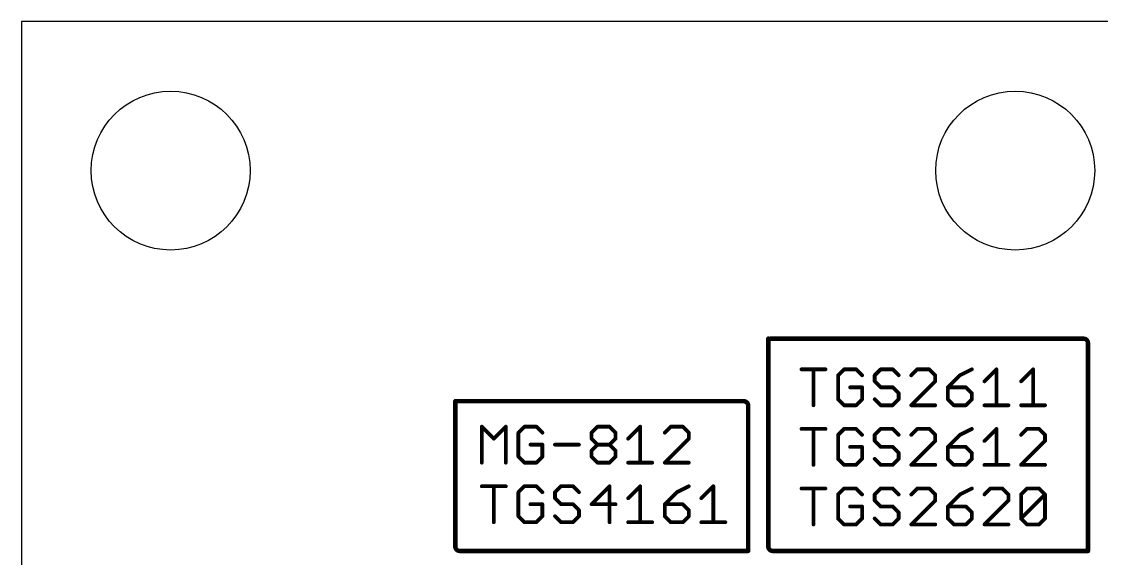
# Model space of a CAD drawing. Extents: x 0 to 2.95, y 0 to 1.57.
# Drawn here: x 0 to 0.856, y 1.149 to 1.575 of the extents above; entities that cross this region are included whole.
import ezdxf

# ---------------------------------------------------------------- set-up
doc = ezdxf.new("R2010")
doc.units = 0
doc.layers.add('20', color=7, linetype='CONTINUOUS')
doc.layers.add('51', color=253, linetype='CONTINUOUS')

msp = doc.modelspace()

# ---------------------------------------------------------------- linework, layer by layer
at = {"layer": '20'}
for p, q in [((2.952756, 1.574803), (0, 1.574803)), ((0, 1.574803), (0, 0))]:
    msp.add_line(p, q, dxfattribs=at)
for centre in [(0.11811, 1.456693), (0.787402, 1.456693)]:
    msp.add_circle(centre, 0.062992, dxfattribs=at)
at = {"layer": '51'}
for points, const_width in [([(0.591732, 1.158661), (0.591732, 1.323425)], 0.003543), ([(0.593504, 1.323425), (0.841535, 1.323425)], 0.003543), ([(0.845079, 1.319882), (0.845079, 1.155118)], 0.003543), ([(0.618035, 1.299115), (0.637049, 1.299115)], 0.003), ([(0.627542, 1.270594), (0.627542, 1.299115)], 0.003), ([(0.65179, 1.299115), (0.647037, 1.294361)], 0.003), ([(0.647037, 1.294361), (0.647037, 1.275348)], 0.003), ([(0.661297, 1.299115), (0.65179, 1.299115)], 0.003), ([(0.66605, 1.294361), (0.661297, 1.299115)], 0.003), ([(0.680791, 1.299115), (0.676038, 1.294361)], 0.003), ([(0.676038, 1.294361), (0.676038, 1.289608)], 0.003), ([(0.690298, 1.299115), (0.680791, 1.299115)], 0.003), ([(0.695051, 1.294361), (0.690298, 1.299115)], 0.003), ([(0.709792, 1.299115), (0.705039, 1.294361)], 0.003), ([(0.719299, 1.299115), (0.709792, 1.299115)], 0.003), ([(0.724052, 1.294361), (0.719299, 1.299115)], 0.003), ([(0.724052, 1.289608), (0.724052, 1.294361)], 0.003), ([(0.743547, 1.294361), (0.73404, 1.284855)], 0.003), ([(0.753053, 1.299115), (0.743547, 1.294361)], 0.003), ([(0.763041, 1.289608), (0.772548, 1.299115)], 0.003), ([(0.772548, 1.299115), (0.772548, 1.270594)], 0.003), ([(0.792042, 1.289608), (0.801549, 1.299115)], 0.003), ([(0.801549, 1.299115), (0.801549, 1.270594)], 0.003), ([(0.66605, 1.284855), (0.656543, 1.284855)], 0.003), ([(0.66605, 1.275348), (0.66605, 1.284855)], 0.003), ([(0.676038, 1.289608), (0.680791, 1.284855)], 0.003), ([(0.680791, 1.284855), (0.690298, 1.284855)], 0.003), ([(0.690298, 1.284855), (0.695051, 1.280101)], 0.003), ([(0.705039, 1.270594), (0.724052, 1.289608)], 0.003), ([(0.73404, 1.284855), (0.73404, 1.275348)], 0.003), ([(0.7483, 1.284855), (0.73404, 1.284855)], 0.003), ([(0.753053, 1.280101), (0.7483, 1.284855)], 0.003), ([(0.343701, 1.273819), (0.572244, 1.273819)], 0.003543), ([(0.343701, 1.158661), (0.343701, 1.273819)], 0.003543), ([(0.647037, 1.275348), (0.65179, 1.270594)], 0.003), ([(0.661297, 1.270594), (0.66605, 1.275348)], 0.003), ([(0.680791, 1.270594), (0.676038, 1.275348)], 0.003), ([(0.695051, 1.275348), (0.690298, 1.270594)], 0.003), ([(0.695051, 1.280101), (0.695051, 1.275348)], 0.003), ([(0.73404, 1.275348), (0.738793, 1.270594)], 0.003), ([(0.7483, 1.270594), (0.753053, 1.275348)], 0.003), ([(0.753053, 1.275348), (0.753053, 1.280101)], 0.003), ([(0.575787, 1.270276), (0.575787, 1.155118)], 0.003543), ([(0.65179, 1.270594), (0.661297, 1.270594)], 0.003), ([(0.690298, 1.270594), (0.680791, 1.270594)], 0.003), ([(0.724052, 1.270594), (0.705039, 1.270594)], 0.003), ([(0.738793, 1.270594), (0.7483, 1.270594)], 0.003), ([(0.763041, 1.270594), (0.782055, 1.270594)], 0.003), ([(0.792042, 1.270594), (0.811056, 1.270594)], 0.003), ([(0.364689, 1.225122), (0.364689, 1.253642)], 0.003), ([(0.364689, 1.253642), (0.374196, 1.244136)], 0.003), ([(0.374196, 1.244136), (0.383703, 1.253642)], 0.003), ([(0.383703, 1.253642), (0.383703, 1.225122)], 0.003), ([(0.398443, 1.253642), (0.39369, 1.248889)], 0.003), ([(0.39369, 1.248889), (0.39369, 1.229875)], 0.003), ([(0.40795, 1.253642), (0.398443, 1.253642)], 0.003), ([(0.412704, 1.248889), (0.40795, 1.253642)], 0.003), ([(0.451692, 1.248889), (0.456446, 1.253642)], 0.003), ([(0.451692, 1.244136), (0.451692, 1.248889)], 0.003), ([(0.456446, 1.253642), (0.465953, 1.253642)], 0.003), ([(0.465953, 1.253642), (0.470706, 1.248889)], 0.003), ([(0.470706, 1.248889), (0.470706, 1.244136)], 0.003), ([(0.480693, 1.244136), (0.4902, 1.253642)], 0.003), ([(0.4902, 1.253642), (0.4902, 1.225122)], 0.003), ([(0.514448, 1.253642), (0.509695, 1.248889)], 0.003), ([(0.523955, 1.253642), (0.514448, 1.253642)], 0.003), ([(0.528708, 1.248889), (0.523955, 1.253642)], 0.003), ([(0.528708, 1.244136), (0.528708, 1.248889)], 0.003), ([(0.618035, 1.251871), (0.637049, 1.251871)], 0.003), ([(0.627542, 1.22335), (0.627542, 1.251871)], 0.003), ([(0.65179, 1.251871), (0.647037, 1.247117)], 0.003), ([(0.661297, 1.251871), (0.65179, 1.251871)], 0.003), ([(0.66605, 1.247117), (0.661297, 1.251871)], 0.003), ([(0.680791, 1.251871), (0.676038, 1.247117)], 0.003), ([(0.690298, 1.251871), (0.680791, 1.251871)], 0.003), ([(0.695051, 1.247117), (0.690298, 1.251871)], 0.003), ([(0.709792, 1.251871), (0.705039, 1.247117)], 0.003), ([(0.719299, 1.251871), (0.709792, 1.251871)], 0.003), ([(0.724052, 1.247117), (0.719299, 1.251871)], 0.003), ([(0.753053, 1.251871), (0.743547, 1.247117)], 0.003), ([(0.763041, 1.242364), (0.772548, 1.251871)], 0.003), ([(0.772548, 1.251871), (0.772548, 1.22335)], 0.003), ([(0.796795, 1.251871), (0.792042, 1.247117)], 0.003), ([(0.806302, 1.251871), (0.796795, 1.251871)], 0.003), ([(0.811056, 1.247117), (0.806302, 1.251871)], 0.003), ([(0.412704, 1.239382), (0.403197, 1.239382)], 0.003), ([(0.412704, 1.229875), (0.412704, 1.239382)], 0.003), ([(0.422691, 1.239382), (0.441705, 1.239382)], 0.003), ([(0.456446, 1.239382), (0.451692, 1.244136)], 0.003), ([(0.451692, 1.234629), (0.456446, 1.239382)], 0.003), ([(0.456446, 1.239382), (0.465953, 1.239382)], 0.003), ([(0.470706, 1.244136), (0.465953, 1.239382)], 0.003), ([(0.465953, 1.239382), (0.470706, 1.234629)], 0.003), ([(0.509695, 1.225122), (0.528708, 1.244136)], 0.003), ([(0.647037, 1.247117), (0.647037, 1.228104)], 0.003), ([(0.676038, 1.247117), (0.676038, 1.242364)], 0.003), ([(0.676038, 1.242364), (0.680791, 1.237611)], 0.003), ([(0.705039, 1.22335), (0.724052, 1.242364)], 0.003), ([(0.724052, 1.242364), (0.724052, 1.247117)], 0.003), ([(0.743547, 1.247117), (0.73404, 1.237611)], 0.003), ([(0.792042, 1.22335), (0.811056, 1.242364)], 0.003), ([(0.811056, 1.242364), (0.811056, 1.247117)], 0.003), ([(0.451692, 1.229875), (0.451692, 1.234629)], 0.003), ([(0.470706, 1.234629), (0.470706, 1.229875)], 0.003), ([(0.66605, 1.237611), (0.656543, 1.237611)], 0.003), ([(0.66605, 1.228104), (0.66605, 1.237611)], 0.003), ([(0.680791, 1.237611), (0.690298, 1.237611)], 0.003), ([(0.690298, 1.237611), (0.695051, 1.232857)], 0.003), ([(0.695051, 1.232857), (0.695051, 1.228104)], 0.003), ([(0.73404, 1.237611), (0.73404, 1.228104)], 0.003), ([(0.7483, 1.237611), (0.73404, 1.237611)], 0.003), ([(0.753053, 1.232857), (0.7483, 1.237611)], 0.003), ([(0.753053, 1.228104), (0.753053, 1.232857)], 0.003), ([(0.39369, 1.229875), (0.398443, 1.225122)], 0.003), ([(0.398443, 1.225122), (0.40795, 1.225122)], 0.003), ([(0.40795, 1.225122), (0.412704, 1.229875)], 0.003), ([(0.456446, 1.225122), (0.451692, 1.229875)], 0.003), ([(0.465953, 1.225122), (0.456446, 1.225122)], 0.003), ([(0.470706, 1.229875), (0.465953, 1.225122)], 0.003), ([(0.480693, 1.225122), (0.499707, 1.225122)], 0.003), ([(0.528708, 1.225122), (0.509695, 1.225122)], 0.003), ([(0.647037, 1.228104), (0.65179, 1.22335)], 0.003), ([(0.65179, 1.22335), (0.661297, 1.22335)], 0.003), ([(0.661297, 1.22335), (0.66605, 1.228104)], 0.003), ([(0.680791, 1.22335), (0.676038, 1.228104)], 0.003), ([(0.690298, 1.22335), (0.680791, 1.22335)], 0.003), ([(0.695051, 1.228104), (0.690298, 1.22335)], 0.003), ([(0.724052, 1.22335), (0.705039, 1.22335)], 0.003), ([(0.73404, 1.228104), (0.738793, 1.22335)], 0.003), ([(0.738793, 1.22335), (0.7483, 1.22335)], 0.003), ([(0.7483, 1.22335), (0.753053, 1.228104)], 0.003), ([(0.763041, 1.22335), (0.782055, 1.22335)], 0.003), ([(0.811056, 1.22335), (0.792042, 1.22335)], 0.003), ([(0.364689, 1.206398), (0.383703, 1.206398)], 0.003), ([(0.374196, 1.177878), (0.374196, 1.206398)], 0.003), ([(0.398443, 1.206398), (0.39369, 1.201645)], 0.003), ([(0.40795, 1.206398), (0.398443, 1.206398)], 0.003), ([(0.412704, 1.201645), (0.40795, 1.206398)], 0.003), ([(0.427445, 1.206398), (0.422691, 1.201645)], 0.003), ([(0.436951, 1.206398), (0.427445, 1.206398)], 0.003), ([(0.441705, 1.201645), (0.436951, 1.206398)], 0.003), ([(0.465953, 1.206398), (0.451692, 1.192138)], 0.003), ([(0.465953, 1.177878), (0.465953, 1.206398)], 0.003), ([(0.480693, 1.196891), (0.4902, 1.206398)], 0.003), ([(0.4902, 1.206398), (0.4902, 1.177878)], 0.003), ([(0.528708, 1.206398), (0.519201, 1.201645)], 0.003), ([(0.538696, 1.196891), (0.548202, 1.206398)], 0.003), ([(0.548202, 1.206398), (0.548202, 1.177878)], 0.003), ([(0.39369, 1.201645), (0.39369, 1.182631)], 0.003), ([(0.422691, 1.201645), (0.422691, 1.196891)], 0.003), ([(0.422691, 1.196891), (0.427445, 1.192138)], 0.003), ([(0.519201, 1.201645), (0.509695, 1.192138)], 0.003), ([(0.618035, 1.204627), (0.637049, 1.204627)], 0.003), ([(0.627542, 1.176106), (0.627542, 1.204627)], 0.003), ([(0.65179, 1.204627), (0.647037, 1.199873)], 0.003), ([(0.647037, 1.199873), (0.647037, 1.18086)], 0.003), ([(0.661297, 1.204627), (0.65179, 1.204627)], 0.003), ([(0.66605, 1.199873), (0.661297, 1.204627)], 0.003), ([(0.680791, 1.204627), (0.676038, 1.199873)], 0.003), ([(0.676038, 1.199873), (0.676038, 1.19512)], 0.003), ([(0.690298, 1.204627), (0.680791, 1.204627)], 0.003), ([(0.695051, 1.199873), (0.690298, 1.204627)], 0.003), ([(0.709792, 1.204627), (0.705039, 1.199873)], 0.003), ([(0.719299, 1.204627), (0.709792, 1.204627)], 0.003), ([(0.724052, 1.199873), (0.719299, 1.204627)], 0.003), ([(0.724052, 1.19512), (0.724052, 1.199873)], 0.003), ([(0.743547, 1.199873), (0.73404, 1.190367)], 0.003), ([(0.753053, 1.204627), (0.743547, 1.199873)], 0.003), ([(0.767794, 1.204627), (0.763041, 1.199873)], 0.003), ([(0.777301, 1.204627), (0.767794, 1.204627)], 0.003), ([(0.782055, 1.199873), (0.777301, 1.204627)], 0.003), ([(0.782055, 1.19512), (0.782055, 1.199873)], 0.003), ([(0.792042, 1.199873), (0.796795, 1.204627)], 0.003), ([(0.792042, 1.18086), (0.792042, 1.199873)], 0.003), ([(0.792042, 1.18086), (0.811056, 1.199873)], 0.003), ([(0.796795, 1.204627), (0.806302, 1.204627)], 0.003), ([(0.806302, 1.204627), (0.811056, 1.199873)], 0.003), ([(0.811056, 1.199873), (0.811056, 1.18086)], 0.003), ([(0.412704, 1.192138), (0.403197, 1.192138)], 0.003), ([(0.412704, 1.182631), (0.412704, 1.192138)], 0.003), ([(0.427445, 1.192138), (0.436951, 1.192138)], 0.003), ([(0.436951, 1.192138), (0.441705, 1.187385)], 0.003), ([(0.451692, 1.192138), (0.470706, 1.192138)], 0.003), ([(0.509695, 1.192138), (0.509695, 1.182631)], 0.003), ([(0.523955, 1.192138), (0.509695, 1.192138)], 0.003), ([(0.528708, 1.187385), (0.523955, 1.192138)], 0.003), ([(0.66605, 1.190367), (0.656543, 1.190367)], 0.003), ([(0.66605, 1.18086), (0.66605, 1.190367)], 0.003), ([(0.676038, 1.19512), (0.680791, 1.190367)], 0.003), ([(0.680791, 1.190367), (0.690298, 1.190367)], 0.003), ([(0.690298, 1.190367), (0.695051, 1.185613)], 0.003), ([(0.705039, 1.176106), (0.724052, 1.19512)], 0.003), ([(0.73404, 1.190367), (0.73404, 1.18086)], 0.003), ([(0.7483, 1.190367), (0.73404, 1.190367)], 0.003), ([(0.753053, 1.185613), (0.7483, 1.190367)], 0.003), ([(0.763041, 1.176106), (0.782055, 1.19512)], 0.003), ([(0.39369, 1.182631), (0.398443, 1.177878)], 0.003), ([(0.40795, 1.177878), (0.412704, 1.182631)], 0.003), ([(0.427445, 1.177878), (0.422691, 1.182631)], 0.003), ([(0.441705, 1.182631), (0.436951, 1.177878)], 0.003), ([(0.441705, 1.187385), (0.441705, 1.182631)], 0.003), ([(0.509695, 1.182631), (0.514448, 1.177878)], 0.003), ([(0.523955, 1.177878), (0.528708, 1.182631)], 0.003), ([(0.528708, 1.182631), (0.528708, 1.187385)], 0.003), ([(0.647037, 1.18086), (0.65179, 1.176106)], 0.003), ([(0.661297, 1.176106), (0.66605, 1.18086)], 0.003), ([(0.680791, 1.176106), (0.676038, 1.18086)], 0.003), ([(0.695051, 1.18086), (0.690298, 1.176106)], 0.003), ([(0.695051, 1.185613), (0.695051, 1.18086)], 0.003), ([(0.73404, 1.18086), (0.738793, 1.176106)], 0.003), ([(0.7483, 1.176106), (0.753053, 1.18086)], 0.003), ([(0.753053, 1.18086), (0.753053, 1.185613)], 0.003), ([(0.796795, 1.176106), (0.792042, 1.18086)], 0.003), ([(0.811056, 1.18086), (0.806302, 1.176106)], 0.003), ([(0.398443, 1.177878), (0.40795, 1.177878)], 0.003), ([(0.436951, 1.177878), (0.427445, 1.177878)], 0.003), ([(0.480693, 1.177878), (0.499707, 1.177878)], 0.003), ([(0.514448, 1.177878), (0.523955, 1.177878)], 0.003), ([(0.538696, 1.177878), (0.557709, 1.177878)], 0.003), ([(0.65179, 1.176106), (0.661297, 1.176106)], 0.003), ([(0.690298, 1.176106), (0.680791, 1.176106)], 0.003), ([(0.724052, 1.176106), (0.705039, 1.176106)], 0.003), ([(0.738793, 1.176106), (0.7483, 1.176106)], 0.003), ([(0.782055, 1.176106), (0.763041, 1.176106)], 0.003), ([(0.806302, 1.176106), (0.796795, 1.176106)], 0.003), ([(0.575787, 1.155118), (0.347244, 1.155118)], 0.003543), ([(0.845079, 1.155118), (0.595276, 1.155118)], 0.003543)]:
    msp.add_lwpolyline(points, dxfattribs=dict(at, const_width=const_width))
for points, const_width in [([(0.592618, 1.323425, 1), (0.590846, 1.323425)], 0.001772), ([(0.593504, 1.324311, 1), (0.593504, 1.322539)], 0.001772), ([(0.845079, 1.319882, 0.414214), (0.841535, 1.323425)], 0.003543), ([(0.841535, 1.324311, 1), (0.841535, 1.322539)], 0.001772), ([(0.841535, 1.322539, 1), (0.841535, 1.324311)], 0.001772), ([(0.845965, 1.319882, 1), (0.844193, 1.319882)], 0.001772), ([(0.844193, 1.319882, 1), (0.845965, 1.319882)], 0.001772), ([(0.618035, 1.299865, 1), (0.618035, 1.298365)], 0.0015), ([(0.628292, 1.299115, 1), (0.626792, 1.299115)], 0.0015), ([(0.637049, 1.298365, 1), (0.637049, 1.299865)], 0.0015), ([(0.646506, 1.294892, 1), (0.647567, 1.293831)], 0.0015), ([(0.647787, 1.294361, 1), (0.646287, 1.294361)], 0.0015), ([(0.65179, 1.299865, 1), (0.65179, 1.298365)], 0.0015), ([(0.65232, 1.298585, 1), (0.65126, 1.299645)], 0.0015), ([(0.661827, 1.299645, 1), (0.660766, 1.298585)], 0.0015), ([(0.661297, 1.298365, 1), (0.661297, 1.299865)], 0.0015), ([(0.66552, 1.293831, 1), (0.66658, 1.294892)], 0.0015), ([(0.675507, 1.294892, 1), (0.676568, 1.293831)], 0.0015), ([(0.676788, 1.294361, 1), (0.675288, 1.294361)], 0.0015), ([(0.680791, 1.299865, 1), (0.680791, 1.298365)], 0.0015), ([(0.681321, 1.298585, 1), (0.680261, 1.299645)], 0.0015), ([(0.690828, 1.299645, 1), (0.689768, 1.298585)], 0.0015), ([(0.690298, 1.298365, 1), (0.690298, 1.299865)], 0.0015), ([(0.694521, 1.293831, 1), (0.695582, 1.294892)], 0.0015), ([(0.704508, 1.294892, 1), (0.705569, 1.293831)], 0.0015), ([(0.709792, 1.299865, 1), (0.709792, 1.298365)], 0.0015), ([(0.710322, 1.298585, 1), (0.709262, 1.299645)], 0.0015), ([(0.719829, 1.299645, 1), (0.718769, 1.298585)], 0.0015), ([(0.719299, 1.298365, 1), (0.719299, 1.299865)], 0.0015), ([(0.724802, 1.294361, 1), (0.723302, 1.294361)], 0.0015), ([(0.723522, 1.293831, 1), (0.724583, 1.294892)], 0.0015), ([(0.743211, 1.295032, 1), (0.743882, 1.293691)], 0.0015), ([(0.744077, 1.293831, 1), (0.743016, 1.294892)], 0.0015), ([(0.753389, 1.298444, 1), (0.752718, 1.299786)], 0.0015), ([(0.773298, 1.299115, 1), (0.771798, 1.299115)], 0.0015), ([(0.773078, 1.298585, 1), (0.772017, 1.299645)], 0.0015), ([(0.802299, 1.299115, 1), (0.800799, 1.299115)], 0.0015), ([(0.802079, 1.298585, 1), (0.801019, 1.299645)], 0.0015), ([(0.656543, 1.285605, 1), (0.656543, 1.284105)], 0.0015), ([(0.6668, 1.284855, 1), (0.6653, 1.284855)], 0.0015), ([(0.66605, 1.284105, 1), (0.66605, 1.285605)], 0.0015), ([(0.676568, 1.290138, 1), (0.675507, 1.289078)], 0.0015), ([(0.675288, 1.289608, 1), (0.676788, 1.289608)], 0.0015), ([(0.680791, 1.285605, 1), (0.680791, 1.284105)], 0.0015), ([(0.680261, 1.284324, 1), (0.681321, 1.285385)], 0.0015), ([(0.690828, 1.285385, 1), (0.689768, 1.284324)], 0.0015), ([(0.690298, 1.284105, 1), (0.690298, 1.285605)], 0.0015), ([(0.723302, 1.289608, 1), (0.724802, 1.289608)], 0.0015), ([(0.724583, 1.289078, 1), (0.723522, 1.290138)], 0.0015), ([(0.73479, 1.284855, 1), (0.73329, 1.284855)], 0.0015), ([(0.73404, 1.285605, 1), (0.73404, 1.284105)], 0.0015), ([(0.73351, 1.285385, 1), (0.73457, 1.284324)], 0.0015), ([(0.74883, 1.285385, 1), (0.74777, 1.284324)], 0.0015), ([(0.7483, 1.284105, 1), (0.7483, 1.285605)], 0.0015), ([(0.762511, 1.290138, 1), (0.763571, 1.289078)], 0.0015), ([(0.791512, 1.290138, 1), (0.792572, 1.289078)], 0.0015), ([(0.343701, 1.274705, 1), (0.343701, 1.272933)], 0.001772), ([(0.344587, 1.273819, 1), (0.342815, 1.273819)], 0.001772), ([(0.575787, 1.270276, 0.414214), (0.572244, 1.273819)], 0.003543), ([(0.572244, 1.274705, 1), (0.572244, 1.272933)], 0.001772), ([(0.572244, 1.272933, 1), (0.572244, 1.274705)], 0.001772), ([(0.647567, 1.275878, 1), (0.646506, 1.274817)], 0.0015), ([(0.646287, 1.275348, 1), (0.647787, 1.275348)], 0.0015), ([(0.6653, 1.275348, 1), (0.6668, 1.275348)], 0.0015), ([(0.66658, 1.274817, 1), (0.66552, 1.275878)], 0.0015), ([(0.676568, 1.275878, 1), (0.675507, 1.274817)], 0.0015), ([(0.695801, 1.280101, 1), (0.694301, 1.280101)], 0.0015), ([(0.694301, 1.275348, 1), (0.695801, 1.275348)], 0.0015), ([(0.694521, 1.279571, 1), (0.695582, 1.280632)], 0.0015), ([(0.695582, 1.274817, 1), (0.694521, 1.275878)], 0.0015), ([(0.73457, 1.275878, 1), (0.73351, 1.274817)], 0.0015), ([(0.73329, 1.275348, 1), (0.73479, 1.275348)], 0.0015), ([(0.753803, 1.280101, 1), (0.752303, 1.280101)], 0.0015), ([(0.752303, 1.275348, 1), (0.753803, 1.275348)], 0.0015), ([(0.752523, 1.279571, 1), (0.753584, 1.280632)], 0.0015), ([(0.753584, 1.274817, 1), (0.752523, 1.275878)], 0.0015), ([(0.576673, 1.270276, 1), (0.574902, 1.270276)], 0.001772), ([(0.574902, 1.270276, 1), (0.576673, 1.270276)], 0.001772), ([(0.626792, 1.270594, 1), (0.628292, 1.270594)], 0.0015), ([(0.65179, 1.271344, 1), (0.65179, 1.269844)], 0.0015), ([(0.65126, 1.270064, 1), (0.65232, 1.271125)], 0.0015), ([(0.660766, 1.271125, 1), (0.661827, 1.270064)], 0.0015), ([(0.661297, 1.269844, 1), (0.661297, 1.271344)], 0.0015), ([(0.680791, 1.271344, 1), (0.680791, 1.269844)], 0.0015), ([(0.680261, 1.270064, 1), (0.681321, 1.271125)], 0.0015), ([(0.689768, 1.271125, 1), (0.690828, 1.270064)], 0.0015), ([(0.690298, 1.269844, 1), (0.690298, 1.271344)], 0.0015), ([(0.704508, 1.271125, 1), (0.705569, 1.270064)], 0.0015), ([(0.705039, 1.271344, 1), (0.705039, 1.269844)], 0.0015), ([(0.724052, 1.269844, 1), (0.724052, 1.271344)], 0.0015), ([(0.738793, 1.271344, 1), (0.738793, 1.269844)], 0.0015), ([(0.738263, 1.270064, 1), (0.739324, 1.271125)], 0.0015), ([(0.74777, 1.271125, 1), (0.74883, 1.270064)], 0.0015), ([(0.7483, 1.269844, 1), (0.7483, 1.271344)], 0.0015), ([(0.763041, 1.271344, 1), (0.763041, 1.269844)], 0.0015), ([(0.771798, 1.270594, 1), (0.773298, 1.270594)], 0.0015), ([(0.782055, 1.269844, 1), (0.782055, 1.271344)], 0.0015), ([(0.792042, 1.271344, 1), (0.792042, 1.269844)], 0.0015), ([(0.800799, 1.270594, 1), (0.802299, 1.270594)], 0.0015), ([(0.811056, 1.269844, 1), (0.811056, 1.271344)], 0.0015), ([(0.365439, 1.253642, 1), (0.363939, 1.253642)], 0.0015), ([(0.365219, 1.254173, 1), (0.364159, 1.253112)], 0.0015), ([(0.384453, 1.253642, 1), (0.382953, 1.253642)], 0.0015), ([(0.384233, 1.253112, 1), (0.383172, 1.254173)], 0.0015), ([(0.39444, 1.248889, 1), (0.39294, 1.248889)], 0.0015), ([(0.39316, 1.249419, 1), (0.39422, 1.248359)], 0.0015), ([(0.398443, 1.254392, 1), (0.398443, 1.252892)], 0.0015), ([(0.398974, 1.253112, 1), (0.397913, 1.254173)], 0.0015), ([(0.408481, 1.254173, 1), (0.40742, 1.253112)], 0.0015), ([(0.40795, 1.252892, 1), (0.40795, 1.254392)], 0.0015), ([(0.412173, 1.248359, 1), (0.413234, 1.249419)], 0.0015), ([(0.452442, 1.248889, 1), (0.450942, 1.248889)], 0.0015), ([(0.451162, 1.249419, 1), (0.452223, 1.248359)], 0.0015), ([(0.456446, 1.254392, 1), (0.456446, 1.252892)], 0.0015), ([(0.456976, 1.253112, 1), (0.455915, 1.254173)], 0.0015), ([(0.466483, 1.254173, 1), (0.465422, 1.253112)], 0.0015), ([(0.465953, 1.252892, 1), (0.465953, 1.254392)], 0.0015), ([(0.471456, 1.248889, 1), (0.469956, 1.248889)], 0.0015), ([(0.470175, 1.248359, 1), (0.471236, 1.249419)], 0.0015), ([(0.49095, 1.253642, 1), (0.48945, 1.253642)], 0.0015), ([(0.490731, 1.253112, 1), (0.48967, 1.254173)], 0.0015), ([(0.509164, 1.249419, 1), (0.510225, 1.248359)], 0.0015), ([(0.514448, 1.254392, 1), (0.514448, 1.252892)], 0.0015), ([(0.514978, 1.253112, 1), (0.513917, 1.254173)], 0.0015), ([(0.524485, 1.254173, 1), (0.523424, 1.253112)], 0.0015), ([(0.523955, 1.252892, 1), (0.523955, 1.254392)], 0.0015), ([(0.529458, 1.248889, 1), (0.527958, 1.248889)], 0.0015), ([(0.528178, 1.248359, 1), (0.529238, 1.249419)], 0.0015), ([(0.618035, 1.252621, 1), (0.618035, 1.251121)], 0.0015), ([(0.628292, 1.251871, 1), (0.626792, 1.251871)], 0.0015), ([(0.637049, 1.251121, 1), (0.637049, 1.252621)], 0.0015), ([(0.65179, 1.252621, 1), (0.65179, 1.251121)], 0.0015), ([(0.65232, 1.25134, 1), (0.65126, 1.252401)], 0.0015), ([(0.661827, 1.252401, 1), (0.660766, 1.25134)], 0.0015), ([(0.661297, 1.251121, 1), (0.661297, 1.252621)], 0.0015), ([(0.680791, 1.252621, 1), (0.680791, 1.251121)], 0.0015), ([(0.681321, 1.25134, 1), (0.680261, 1.252401)], 0.0015), ([(0.690828, 1.252401, 1), (0.689768, 1.25134)], 0.0015), ([(0.690298, 1.251121, 1), (0.690298, 1.252621)], 0.0015), ([(0.709792, 1.252621, 1), (0.709792, 1.251121)], 0.0015), ([(0.710322, 1.25134, 1), (0.709262, 1.252401)], 0.0015), ([(0.719829, 1.252401, 1), (0.718769, 1.25134)], 0.0015), ([(0.719299, 1.251121, 1), (0.719299, 1.252621)], 0.0015), ([(0.753389, 1.2512, 1), (0.752718, 1.252542)], 0.0015), ([(0.773298, 1.251871, 1), (0.771798, 1.251871)], 0.0015), ([(0.773078, 1.25134, 1), (0.772017, 1.252401)], 0.0015), ([(0.796795, 1.252621, 1), (0.796795, 1.251121)], 0.0015), ([(0.797326, 1.25134, 1), (0.796265, 1.252401)], 0.0015), ([(0.806833, 1.252401, 1), (0.805772, 1.25134)], 0.0015), ([(0.806302, 1.251121, 1), (0.806302, 1.252621)], 0.0015), ([(0.373665, 1.244666, 1), (0.374726, 1.243605)], 0.0015), ([(0.373665, 1.243605, 1), (0.374726, 1.244666)], 0.0015), ([(0.403197, 1.240132, 1), (0.403197, 1.238632)], 0.0015), ([(0.413454, 1.239382, 1), (0.411954, 1.239382)], 0.0015), ([(0.412704, 1.238632, 1), (0.412704, 1.240132)], 0.0015), ([(0.422691, 1.240132, 1), (0.422691, 1.238632)], 0.0015), ([(0.441705, 1.238632, 1), (0.441705, 1.240132)], 0.0015), ([(0.452223, 1.244666, 1), (0.451162, 1.243605)], 0.0015), ([(0.450942, 1.244136, 1), (0.452442, 1.244136)], 0.0015), ([(0.456446, 1.240132, 1), (0.456446, 1.238632)], 0.0015), ([(0.456976, 1.238852, 1), (0.455915, 1.239913)], 0.0015), ([(0.466483, 1.239913, 1), (0.465422, 1.238852)], 0.0015), ([(0.465953, 1.238632, 1), (0.465953, 1.240132)], 0.0015), ([(0.469956, 1.244136, 1), (0.471456, 1.244136)], 0.0015), ([(0.471236, 1.243605, 1), (0.470176, 1.244666)], 0.0015), ([(0.480163, 1.244666, 1), (0.481224, 1.243605)], 0.0015), ([(0.527958, 1.244136, 1), (0.529458, 1.244136)], 0.0015), ([(0.529238, 1.243605, 1), (0.528178, 1.244666)], 0.0015), ([(0.646506, 1.247648, 1), (0.647567, 1.246587)], 0.0015), ([(0.647787, 1.247117, 1), (0.646287, 1.247117)], 0.0015), ([(0.66552, 1.246587, 1), (0.66658, 1.247648)], 0.0015), ([(0.675507, 1.247648, 1), (0.676568, 1.246587)], 0.0015), ([(0.676788, 1.247117, 1), (0.675288, 1.247117)], 0.0015), ([(0.676568, 1.242894, 1), (0.675507, 1.241834)], 0.0015), ([(0.675288, 1.242364, 1), (0.676788, 1.242364)], 0.0015), ([(0.694521, 1.246587, 1), (0.695582, 1.247648)], 0.0015), ([(0.704508, 1.247648, 1), (0.705569, 1.246587)], 0.0015), ([(0.724802, 1.247117, 1), (0.723302, 1.247117)], 0.0015), ([(0.723302, 1.242364, 1), (0.724802, 1.242364)], 0.0015), ([(0.723522, 1.246587, 1), (0.724583, 1.247648)], 0.0015), ([(0.724583, 1.241834, 1), (0.723522, 1.242894)], 0.0015), ([(0.743211, 1.247788, 1), (0.743882, 1.246447)], 0.0015), ([(0.744077, 1.246587, 1), (0.743016, 1.247648)], 0.0015), ([(0.762511, 1.242894, 1), (0.763571, 1.241834)], 0.0015), ([(0.791512, 1.247648, 1), (0.792572, 1.246587)], 0.0015), ([(0.811806, 1.247117, 1), (0.810306, 1.247117)], 0.0015), ([(0.810306, 1.242364, 1), (0.811806, 1.242364)], 0.0015), ([(0.810525, 1.246587, 1), (0.811586, 1.247648)], 0.0015), ([(0.811586, 1.241834, 1), (0.810525, 1.242894)], 0.0015), ([(0.452442, 1.234629, 1), (0.450942, 1.234629)], 0.0015), ([(0.451162, 1.235159, 1), (0.452223, 1.234098)], 0.0015), ([(0.455915, 1.238852, 1), (0.456976, 1.239913)], 0.0015), ([(0.465422, 1.239913, 1), (0.466483, 1.238852)], 0.0015), ([(0.471456, 1.234629, 1), (0.469956, 1.234629)], 0.0015), ([(0.470175, 1.234098, 1), (0.471236, 1.235159)], 0.0015), ([(0.656543, 1.238361, 1), (0.656543, 1.236861)], 0.0015), ([(0.6668, 1.237611, 1), (0.6653, 1.237611)], 0.0015), ([(0.66605, 1.236861, 1), (0.66605, 1.238361)], 0.0015), ([(0.680791, 1.238361, 1), (0.680791, 1.236861)], 0.0015), ([(0.680261, 1.23708, 1), (0.681321, 1.238141)], 0.0015), ([(0.690828, 1.238141, 1), (0.689768, 1.23708)], 0.0015), ([(0.690298, 1.236861, 1), (0.690298, 1.238361)], 0.0015), ([(0.695801, 1.232857, 1), (0.694301, 1.232857)], 0.0015), ([(0.694521, 1.232327, 1), (0.695582, 1.233387)], 0.0015), ([(0.73479, 1.237611, 1), (0.73329, 1.237611)], 0.0015), ([(0.73404, 1.238361, 1), (0.73404, 1.236861)], 0.0015), ([(0.73351, 1.238141, 1), (0.73457, 1.23708)], 0.0015), ([(0.74883, 1.238141, 1), (0.74777, 1.23708)], 0.0015), ([(0.7483, 1.236861, 1), (0.7483, 1.238361)], 0.0015), ([(0.753803, 1.232857, 1), (0.752303, 1.232857)], 0.0015), ([(0.752523, 1.232327, 1), (0.753584, 1.233387)], 0.0015), ([(0.363939, 1.225122, 1), (0.365439, 1.225122)], 0.0015), ([(0.382953, 1.225122, 1), (0.384453, 1.225122)], 0.0015), ([(0.39422, 1.230406, 1), (0.39316, 1.229345)], 0.0015), ([(0.39294, 1.229875, 1), (0.39444, 1.229875)], 0.0015), ([(0.398443, 1.225872, 1), (0.398443, 1.224372)], 0.0015), ([(0.397913, 1.224592, 1), (0.398974, 1.225652)], 0.0015), ([(0.40742, 1.225652, 1), (0.408481, 1.224592)], 0.0015), ([(0.40795, 1.224372, 1), (0.40795, 1.225872)], 0.0015), ([(0.411954, 1.229875, 1), (0.413454, 1.229875)], 0.0015), ([(0.413234, 1.229345, 1), (0.412173, 1.230406)], 0.0015), ([(0.452223, 1.230406, 1), (0.451162, 1.229345)], 0.0015), ([(0.450942, 1.229875, 1), (0.452442, 1.229875)], 0.0015), ([(0.456446, 1.225872, 1), (0.456446, 1.224372)], 0.0015), ([(0.455915, 1.224592, 1), (0.456976, 1.225652)], 0.0015), ([(0.465422, 1.225652, 1), (0.466483, 1.224592)], 0.0015), ([(0.465953, 1.224372, 1), (0.465953, 1.225872)], 0.0015), ([(0.469956, 1.229875, 1), (0.471456, 1.229875)], 0.0015), ([(0.471236, 1.229345, 1), (0.470176, 1.230406)], 0.0015), ([(0.480693, 1.225872, 1), (0.480693, 1.224372)], 0.0015), ([(0.48945, 1.225122, 1), (0.49095, 1.225122)], 0.0015), ([(0.499707, 1.224372, 1), (0.499707, 1.225872)], 0.0015), ([(0.509695, 1.225872, 1), (0.509695, 1.224372)], 0.0015), ([(0.509164, 1.225652, 1), (0.510225, 1.224592)], 0.0015), ([(0.528708, 1.224372, 1), (0.528708, 1.225872)], 0.0015), ([(0.626792, 1.22335, 1), (0.628292, 1.22335)], 0.0015), ([(0.647567, 1.228634, 1), (0.646506, 1.227573)], 0.0015), ([(0.646287, 1.228104, 1), (0.647787, 1.228104)], 0.0015), ([(0.65179, 1.2241, 1), (0.65179, 1.2226)], 0.0015), ([(0.65126, 1.22282, 1), (0.65232, 1.223881)], 0.0015), ([(0.660766, 1.223881, 1), (0.661827, 1.22282)], 0.0015), ([(0.661297, 1.2226, 1), (0.661297, 1.2241)], 0.0015), ([(0.6653, 1.228104, 1), (0.6668, 1.228104)], 0.0015), ([(0.66658, 1.227573, 1), (0.66552, 1.228634)], 0.0015), ([(0.676568, 1.228634, 1), (0.675507, 1.227573)], 0.0015), ([(0.680791, 1.2241, 1), (0.680791, 1.2226)], 0.0015), ([(0.680261, 1.22282, 1), (0.681321, 1.223881)], 0.0015), ([(0.689768, 1.223881, 1), (0.690828, 1.22282)], 0.0015), ([(0.690298, 1.2226, 1), (0.690298, 1.2241)], 0.0015), ([(0.694301, 1.228104, 1), (0.695801, 1.228104)], 0.0015), ([(0.695582, 1.227573, 1), (0.694521, 1.228634)], 0.0015), ([(0.704508, 1.223881, 1), (0.705569, 1.22282)], 0.0015), ([(0.705039, 1.2241, 1), (0.705039, 1.2226)], 0.0015), ([(0.724052, 1.2226, 1), (0.724052, 1.2241)], 0.0015), ([(0.73457, 1.228634, 1), (0.73351, 1.227573)], 0.0015), ([(0.73329, 1.228104, 1), (0.73479, 1.228104)], 0.0015), ([(0.738793, 1.2241, 1), (0.738793, 1.2226)], 0.0015), ([(0.738263, 1.22282, 1), (0.739324, 1.223881)], 0.0015), ([(0.74777, 1.223881, 1), (0.74883, 1.22282)], 0.0015), ([(0.7483, 1.2226, 1), (0.7483, 1.2241)], 0.0015), ([(0.752303, 1.228104, 1), (0.753803, 1.228104)], 0.0015), ([(0.753584, 1.227573, 1), (0.752523, 1.228634)], 0.0015), ([(0.763041, 1.2241, 1), (0.763041, 1.2226)], 0.0015), ([(0.771798, 1.22335, 1), (0.773298, 1.22335)], 0.0015), ([(0.782055, 1.2226, 1), (0.782055, 1.2241)], 0.0015), ([(0.792042, 1.2241, 1), (0.792042, 1.2226)], 0.0015), ([(0.791512, 1.223881, 1), (0.792572, 1.22282)], 0.0015), ([(0.811056, 1.2226, 1), (0.811056, 1.2241)], 0.0015), ([(0.364689, 1.207148, 1), (0.364689, 1.205648)], 0.0015), ([(0.374946, 1.206398, 1), (0.373446, 1.206398)], 0.0015), ([(0.383703, 1.205648, 1), (0.383703, 1.207148)], 0.0015), ([(0.398443, 1.207148, 1), (0.398443, 1.205648)], 0.0015), ([(0.398974, 1.205868, 1), (0.397913, 1.206929)], 0.0015), ([(0.408481, 1.206929, 1), (0.40742, 1.205868)], 0.0015), ([(0.40795, 1.205648, 1), (0.40795, 1.207148)], 0.0015), ([(0.427445, 1.207148, 1), (0.427445, 1.205648)], 0.0015), ([(0.427975, 1.205868, 1), (0.426914, 1.206929)], 0.0015), ([(0.437482, 1.206929, 1), (0.436421, 1.205868)], 0.0015), ([(0.436951, 1.205648, 1), (0.436951, 1.207148)], 0.0015), ([(0.466703, 1.206398, 1), (0.465203, 1.206398)], 0.0015), ([(0.466483, 1.205868, 1), (0.465422, 1.206929)], 0.0015), ([(0.49095, 1.206398, 1), (0.48945, 1.206398)], 0.0015), ([(0.490731, 1.205868, 1), (0.48967, 1.206929)], 0.0015), ([(0.529043, 1.205728, 1), (0.528373, 1.207069)], 0.0015), ([(0.548952, 1.206398, 1), (0.547452, 1.206398)], 0.0015), ([(0.548733, 1.205868, 1), (0.547672, 1.206929)], 0.0015), ([(0.39444, 1.201645, 1), (0.39294, 1.201645)], 0.0015), ([(0.39316, 1.202175, 1), (0.39422, 1.201115)], 0.0015), ([(0.412173, 1.201115, 1), (0.413234, 1.202175)], 0.0015), ([(0.423441, 1.201645, 1), (0.421941, 1.201645)], 0.0015), ([(0.423222, 1.197422, 1), (0.422161, 1.196361)], 0.0015), ([(0.422161, 1.202175, 1), (0.423222, 1.201115)], 0.0015), ([(0.441174, 1.201115, 1), (0.442235, 1.202175)], 0.0015), ([(0.480163, 1.197422, 1), (0.481224, 1.196361)], 0.0015), ([(0.518866, 1.202316, 1), (0.519537, 1.200974)], 0.0015), ([(0.519732, 1.201115, 1), (0.518671, 1.202175)], 0.0015), ([(0.538165, 1.197422, 1), (0.539226, 1.196361)], 0.0015), ([(0.618035, 1.205377, 1), (0.618035, 1.203877)], 0.0015), ([(0.628292, 1.204627, 1), (0.626792, 1.204627)], 0.0015), ([(0.637049, 1.203877, 1), (0.637049, 1.205377)], 0.0015), ([(0.646506, 1.200404, 1), (0.647567, 1.199343)], 0.0015), ([(0.647787, 1.199873, 1), (0.646287, 1.199873)], 0.0015), ([(0.65179, 1.205377, 1), (0.65179, 1.203877)], 0.0015), ([(0.65232, 1.204096, 1), (0.65126, 1.205157)], 0.0015), ([(0.661827, 1.205157, 1), (0.660766, 1.204096)], 0.0015), ([(0.661297, 1.203877, 1), (0.661297, 1.205377)], 0.0015), ([(0.66552, 1.199343, 1), (0.66658, 1.200404)], 0.0015), ([(0.675507, 1.200404, 1), (0.676568, 1.199343)], 0.0015), ([(0.676788, 1.199873, 1), (0.675288, 1.199873)], 0.0015), ([(0.680791, 1.205377, 1), (0.680791, 1.203877)], 0.0015), ([(0.681321, 1.204096, 1), (0.680261, 1.205157)], 0.0015), ([(0.690828, 1.205157, 1), (0.689768, 1.204096)], 0.0015), ([(0.690298, 1.203877, 1), (0.690298, 1.205377)], 0.0015), ([(0.694521, 1.199343, 1), (0.695582, 1.200404)], 0.0015), ([(0.704508, 1.200404, 1), (0.705569, 1.199343)], 0.0015), ([(0.709792, 1.205377, 1), (0.709792, 1.203877)], 0.0015), ([(0.710322, 1.204096, 1), (0.709262, 1.205157)], 0.0015), ([(0.719829, 1.205157, 1), (0.718769, 1.204096)], 0.0015), ([(0.719299, 1.203877, 1), (0.719299, 1.205377)], 0.0015), ([(0.724802, 1.199873, 1), (0.723302, 1.199873)], 0.0015), ([(0.723522, 1.199343, 1), (0.724583, 1.200404)], 0.0015), ([(0.743211, 1.200544, 1), (0.743882, 1.199202)], 0.0015), ([(0.744077, 1.199343, 1), (0.743016, 1.200404)], 0.0015), ([(0.753389, 1.203956, 1), (0.752718, 1.205298)], 0.0015), ([(0.762511, 1.200404, 1), (0.763571, 1.199343)], 0.0015), ([(0.767794, 1.205377, 1), (0.767794, 1.203877)], 0.0015), ([(0.768325, 1.204096, 1), (0.767264, 1.205157)], 0.0015), ([(0.777832, 1.205157, 1), (0.776771, 1.204096)], 0.0015), ([(0.777301, 1.203877, 1), (0.777301, 1.205377)], 0.0015), ([(0.782805, 1.199873, 1), (0.781305, 1.199873)], 0.0015), ([(0.781524, 1.199343, 1), (0.782585, 1.200404)], 0.0015), ([(0.792792, 1.199873, 1), (0.791292, 1.199873)], 0.0015), ([(0.791512, 1.200404, 1), (0.792572, 1.199343)], 0.0015), ([(0.796795, 1.205377, 1), (0.796795, 1.203877)], 0.0015), ([(0.797326, 1.204096, 1), (0.796265, 1.205157)], 0.0015), ([(0.806833, 1.205157, 1), (0.805772, 1.204096)], 0.0015), ([(0.806302, 1.203877, 1), (0.806302, 1.205377)], 0.0015), ([(0.811806, 1.199873, 1), (0.810306, 1.199873)], 0.0015), ([(0.811586, 1.199343, 1), (0.810525, 1.200404)], 0.0015), ([(0.810525, 1.199343, 1), (0.811586, 1.200404)], 0.0015), ([(0.403197, 1.192888, 1), (0.403197, 1.191388)], 0.0015), ([(0.413454, 1.192138, 1), (0.411954, 1.192138)], 0.0015), ([(0.412704, 1.191388, 1), (0.412704, 1.192888)], 0.0015), ([(0.421941, 1.196891, 1), (0.423441, 1.196891)], 0.0015), ([(0.427445, 1.192888, 1), (0.427445, 1.191388)], 0.0015), ([(0.426914, 1.191608, 1), (0.427975, 1.192668)], 0.0015), ([(0.437482, 1.192668, 1), (0.436421, 1.191608)], 0.0015), ([(0.436951, 1.191388, 1), (0.436951, 1.192888)], 0.0015), ([(0.451692, 1.192888, 1), (0.451692, 1.191388)], 0.0015), ([(0.451162, 1.192668, 1), (0.452223, 1.191608)], 0.0015), ([(0.470706, 1.191388, 1), (0.470706, 1.192888)], 0.0015), ([(0.510445, 1.192138, 1), (0.508945, 1.192138)], 0.0015), ([(0.509695, 1.192888, 1), (0.509695, 1.191388)], 0.0015), ([(0.509164, 1.192668, 1), (0.510225, 1.191608)], 0.0015), ([(0.524485, 1.192668, 1), (0.523424, 1.191608)], 0.0015), ([(0.523955, 1.191388, 1), (0.523955, 1.192888)], 0.0015), ([(0.656543, 1.191117, 1), (0.656543, 1.189617)], 0.0015), ([(0.6668, 1.190367, 1), (0.6653, 1.190367)], 0.0015), ([(0.66605, 1.189617, 1), (0.66605, 1.191117)], 0.0015), ([(0.676568, 1.19565, 1), (0.675507, 1.19459)], 0.0015), ([(0.675288, 1.19512, 1), (0.676788, 1.19512)], 0.0015), ([(0.680791, 1.191117, 1), (0.680791, 1.189617)], 0.0015), ([(0.680261, 1.189836, 1), (0.681321, 1.190897)], 0.0015), ([(0.690828, 1.190897, 1), (0.689768, 1.189836)], 0.0015), ([(0.690298, 1.189617, 1), (0.690298, 1.191117)], 0.0015), ([(0.723302, 1.19512, 1), (0.724802, 1.19512)], 0.0015), ([(0.724583, 1.19459, 1), (0.723522, 1.19565)], 0.0015), ([(0.73479, 1.190367, 1), (0.73329, 1.190367)], 0.0015), ([(0.73404, 1.191117, 1), (0.73404, 1.189617)], 0.0015), ([(0.73351, 1.190897, 1), (0.73457, 1.189836)], 0.0015), ([(0.74883, 1.190897, 1), (0.74777, 1.189836)], 0.0015), ([(0.7483, 1.189617, 1), (0.7483, 1.191117)], 0.0015), ([(0.781305, 1.19512, 1), (0.782805, 1.19512)], 0.0015), ([(0.782585, 1.19459, 1), (0.781524, 1.19565)], 0.0015), ([(0.39422, 1.183162, 1), (0.39316, 1.182101)], 0.0015), ([(0.39294, 1.182631, 1), (0.39444, 1.182631)], 0.0015), ([(0.411954, 1.182631, 1), (0.413454, 1.182631)], 0.0015), ([(0.413234, 1.182101, 1), (0.412173, 1.183162)], 0.0015), ([(0.423222, 1.183162, 1), (0.422161, 1.182101)], 0.0015), ([(0.442455, 1.187385, 1), (0.440955, 1.187385)], 0.0015), ([(0.440955, 1.182631, 1), (0.442455, 1.182631)], 0.0015), ([(0.441174, 1.186854, 1), (0.442235, 1.187915)], 0.0015), ([(0.442235, 1.182101, 1), (0.441174, 1.183162)], 0.0015), ([(0.510225, 1.183162, 1), (0.509164, 1.182101)], 0.0015), ([(0.508945, 1.182631, 1), (0.510445, 1.182631)], 0.0015), ([(0.529458, 1.187385, 1), (0.527958, 1.187385)], 0.0015), ([(0.527958, 1.182631, 1), (0.529458, 1.182631)], 0.0015), ([(0.528178, 1.186854, 1), (0.529238, 1.187915)], 0.0015), ([(0.529238, 1.182101, 1), (0.528178, 1.183162)], 0.0015), ([(0.647567, 1.18139, 1), (0.646506, 1.180329)], 0.0015), ([(0.646287, 1.18086, 1), (0.647787, 1.18086)], 0.0015), ([(0.6653, 1.18086, 1), (0.6668, 1.18086)], 0.0015), ([(0.66658, 1.180329, 1), (0.66552, 1.18139)], 0.0015), ([(0.676568, 1.18139, 1), (0.675507, 1.180329)], 0.0015), ([(0.695801, 1.185613, 1), (0.694301, 1.185613)], 0.0015), ([(0.694301, 1.18086, 1), (0.695801, 1.18086)], 0.0015), ([(0.694521, 1.185083, 1), (0.695582, 1.186143)], 0.0015), ([(0.695582, 1.180329, 1), (0.694521, 1.18139)], 0.0015), ([(0.73457, 1.18139, 1), (0.73351, 1.180329)], 0.0015), ([(0.73329, 1.18086, 1), (0.73479, 1.18086)], 0.0015), ([(0.753803, 1.185613, 1), (0.752303, 1.185613)], 0.0015), ([(0.752303, 1.18086, 1), (0.753803, 1.18086)], 0.0015), ([(0.752523, 1.185083, 1), (0.753584, 1.186143)], 0.0015), ([(0.753584, 1.180329, 1), (0.752523, 1.18139)], 0.0015), ([(0.792572, 1.18139, 1), (0.791512, 1.180329)], 0.0015), ([(0.791512, 1.18139, 1), (0.792572, 1.180329)], 0.0015), ([(0.791292, 1.18086, 1), (0.792792, 1.18086)], 0.0015), ([(0.810306, 1.18086, 1), (0.811806, 1.18086)], 0.0015), ([(0.811586, 1.180329, 1), (0.810525, 1.18139)], 0.0015), ([(0.373446, 1.177878, 1), (0.374946, 1.177878)], 0.0015), ([(0.398443, 1.178628, 1), (0.398443, 1.177128)], 0.0015), ([(0.397913, 1.177348, 1), (0.398974, 1.178408)], 0.0015), ([(0.40742, 1.178408, 1), (0.408481, 1.177348)], 0.0015), ([(0.40795, 1.177128, 1), (0.40795, 1.178628)], 0.0015), ([(0.427445, 1.178628, 1), (0.427445, 1.177128)], 0.0015), ([(0.426914, 1.177348, 1), (0.427975, 1.178408)], 0.0015), ([(0.436421, 1.178408, 1), (0.437482, 1.177348)], 0.0015), ([(0.436951, 1.177128, 1), (0.436951, 1.178628)], 0.0015), ([(0.465203, 1.177878, 1), (0.466703, 1.177878)], 0.0015), ([(0.480693, 1.178628, 1), (0.480693, 1.177128)], 0.0015), ([(0.48945, 1.177878, 1), (0.49095, 1.177878)], 0.0015), ([(0.499707, 1.177128, 1), (0.499707, 1.178628)], 0.0015), ([(0.514448, 1.178628, 1), (0.514448, 1.177128)], 0.0015), ([(0.513918, 1.177348, 1), (0.514978, 1.178408)], 0.0015), ([(0.523424, 1.178408, 1), (0.524485, 1.177348)], 0.0015), ([(0.523955, 1.177128, 1), (0.523955, 1.178628)], 0.0015), ([(0.538696, 1.178628, 1), (0.538696, 1.177128)], 0.0015), ([(0.547452, 1.177878, 1), (0.548952, 1.177878)], 0.0015), ([(0.557709, 1.177128, 1), (0.557709, 1.178628)], 0.0015), ([(0.626792, 1.176106, 1), (0.628292, 1.176106)], 0.0015), ([(0.65179, 1.176856, 1), (0.65179, 1.175356)], 0.0015), ([(0.65126, 1.175576, 1), (0.65232, 1.176637)], 0.0015), ([(0.660766, 1.176637, 1), (0.661827, 1.175576)], 0.0015), ([(0.661297, 1.175356, 1), (0.661297, 1.176856)], 0.0015), ([(0.680791, 1.176856, 1), (0.680791, 1.175356)], 0.0015), ([(0.680261, 1.175576, 1), (0.681321, 1.176637)], 0.0015), ([(0.689768, 1.176637, 1), (0.690828, 1.175576)], 0.0015), ([(0.690298, 1.175356, 1), (0.690298, 1.176856)], 0.0015), ([(0.704508, 1.176637, 1), (0.705569, 1.175576)], 0.0015), ([(0.705039, 1.176856, 1), (0.705039, 1.175356)], 0.0015), ([(0.724052, 1.175356, 1), (0.724052, 1.176856)], 0.0015), ([(0.738793, 1.176856, 1), (0.738793, 1.175356)], 0.0015), ([(0.738263, 1.175576, 1), (0.739324, 1.176637)], 0.0015), ([(0.74777, 1.176637, 1), (0.74883, 1.175576)], 0.0015), ([(0.7483, 1.175356, 1), (0.7483, 1.176856)], 0.0015), ([(0.763041, 1.176856, 1), (0.763041, 1.175356)], 0.0015), ([(0.762511, 1.176637, 1), (0.763571, 1.175576)], 0.0015), ([(0.782055, 1.175356, 1), (0.782055, 1.176856)], 0.0015), ([(0.796795, 1.176856, 1), (0.796795, 1.175356)], 0.0015), ([(0.796265, 1.175576, 1), (0.797326, 1.176637)], 0.0015), ([(0.805772, 1.176637, 1), (0.806833, 1.175576)], 0.0015), ([(0.806302, 1.175356, 1), (0.806302, 1.176856)], 0.0015), ([(0.344587, 1.158661, 1), (0.342815, 1.158661)], 0.001772), ([(0.343701, 1.158661, 0.414214), (0.347244, 1.155118)], 0.003543), ([(0.342815, 1.158661, 1), (0.344587, 1.158661)], 0.001772), ([(0.347244, 1.156004, 1), (0.347244, 1.154232)], 0.001772), ([(0.347244, 1.154232, 1), (0.347244, 1.156004)], 0.001772), ([(0.574902, 1.155118, 1), (0.576673, 1.155118)], 0.001772), ([(0.575787, 1.154232, 1), (0.575787, 1.156004)], 0.001772), ([(0.592618, 1.158661, 1), (0.590846, 1.158661)], 0.001772), ([(0.591732, 1.158661, 0.414214), (0.595276, 1.155118)], 0.003543), ([(0.590846, 1.158661, 1), (0.592618, 1.158661)], 0.001772), ([(0.595276, 1.156004, 1), (0.595276, 1.154232)], 0.001772), ([(0.595276, 1.154232, 1), (0.595276, 1.156004)], 0.001772), ([(0.844193, 1.155118, 1), (0.845965, 1.155118)], 0.001772), ([(0.845079, 1.154232, 1), (0.845079, 1.156004)], 0.001772)]:
    msp.add_lwpolyline(points, format="xyb", dxfattribs=dict(at, const_width=const_width))

doc.saveas('drawing.dxf')
